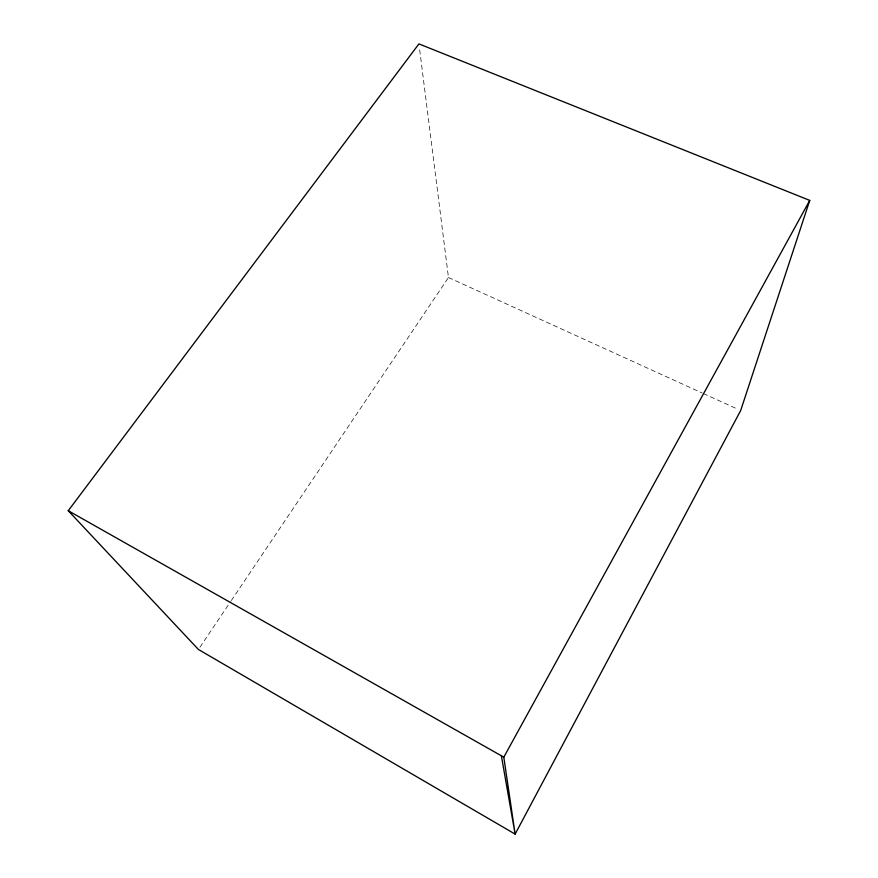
<?xml version="1.0" encoding="UTF-8"?>
<svg xmlns="http://www.w3.org/2000/svg" width="878" height="878" viewBox="0 0 878 878"><rect width="100%" height="100%" fill="white"/><g stroke="black" fill="none" stroke-linecap="round" stroke-linejoin="round"><path stroke-width="0.66" stroke-dasharray="4.39 3.29" d="M199.954 647.196L230.541 601.693M231.298 600.563L448.471 277.514L419.278 46.622M448.471 277.514L702.126 392.982M703.377 393.542L738.189 409.389"/><path stroke-width="1.32" d="M809.746 200.403L740.681 410.52L515.123 834.1L198.417 649.468L68.254 510.711L418.927 43.9L809.746 200.403L503.807 757.165L515.123 834.1L501.327 755.552M68.254 510.711L503.807 757.165"/></g></svg>
